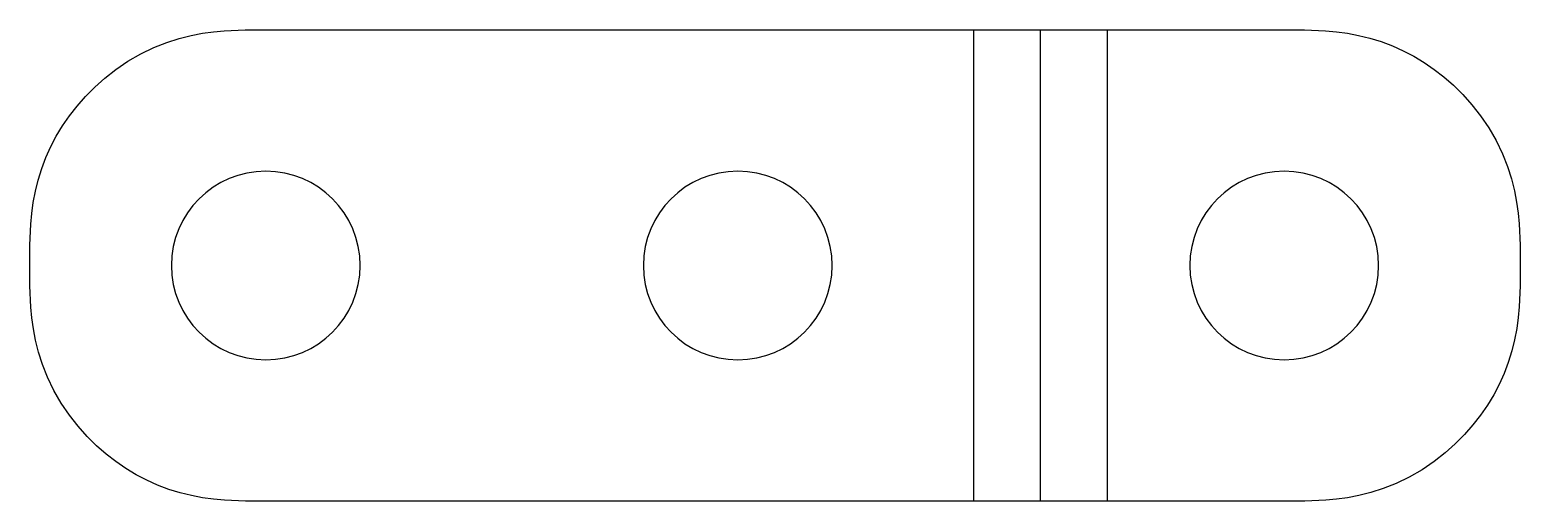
# Model space of a CAD drawing. Header units: millimetres. Extents: x -10 to 53.2, y 0 to 20.
import ezdxf

# ---------------------------------------------------------------- set-up
doc = ezdxf.new("R2010")
doc.units = ezdxf.units.MM

msp = doc.modelspace()

# ---------------------------------------------------------------- linework, layer by layer
at = {"layer": 'BEND'}
msp.add_line((32.827, 0), (32.827, 20), dxfattribs=at)
at = {"layer": 'BEND_EXTENT'}
for p, q in [((30, 0), (30, 20)), ((35.655, 20), (35.655, 0))]:
    msp.add_line(p, q, dxfattribs=at)
at = {"layer": 'INTERIOR_PROFILES', "extrusion": (0, 0, -1)}
for centre in [(0, 10), (-20, 10), (-43.155, 10)]:
    msp.add_circle(centre, 4, dxfattribs=at)
at = {"layer": 'OUTER_PROFILES'}
for p, q in [((0, 20), (43.155, 20)), ((43.155, 0), (0, 0))]:
    msp.add_line(p, q, dxfattribs=at)
for points in [[(-10, 10), (-9.994, 10.864), (-9.956, 11.755), (-9.914, 12.212), (-9.851, 12.676), (-9.763, 13.147), (-9.646, 13.626), (-9.497, 14.111), (-9.318, 14.585), (-9.112, 15.045), (-8.877, 15.493), (-8.613, 15.928), (-8.32, 16.352), (-7.998, 16.764), (-7.644, 17.168), (-7.251, 17.566), (-6.819, 17.952), (-6.35, 18.32), (-5.845, 18.665), (-5.302, 18.98), (-4.743, 19.251), (-4.198, 19.466), (-3.671, 19.634), (-3.164, 19.759), (-2.682, 19.85), (-2.218, 19.913), (-1.762, 19.956), (-0.869, 19.994), (0, 20)], [(43.155, 20), (44.019, 19.994), (44.91, 19.956), (45.367, 19.914), (45.831, 19.851), (46.302, 19.763), (46.781, 19.646), (47.265, 19.497), (47.74, 19.318), (48.2, 19.112), (48.648, 18.877), (49.083, 18.613), (49.507, 18.32), (49.918, 17.998), (50.323, 17.644), (50.721, 17.251), (51.107, 16.819), (51.475, 16.35), (51.82, 15.845), (52.134, 15.302), (52.405, 14.743), (52.621, 14.198), (52.789, 13.671), (52.914, 13.164), (53.005, 12.682), (53.068, 12.218), (53.11, 11.762), (53.149, 10.869), (53.155, 10)], [(0, 0), (-0.864, 0.006), (-1.755, 0.044), (-2.212, 0.086), (-2.676, 0.149), (-3.147, 0.237), (-3.626, 0.354), (-4.111, 0.503), (-4.585, 0.682), (-5.045, 0.888), (-5.493, 1.123), (-5.928, 1.387), (-6.352, 1.68), (-6.764, 2.002), (-7.168, 2.356), (-7.566, 2.749), (-7.952, 3.181), (-8.32, 3.65), (-8.665, 4.155), (-8.98, 4.698), (-9.251, 5.257), (-9.466, 5.802), (-9.634, 6.329), (-9.759, 6.836), (-9.85, 7.318), (-9.913, 7.782), (-9.956, 8.238), (-9.994, 9.131), (-10, 10)], [(53.155, 10), (53.149, 9.136), (53.111, 8.245), (53.068, 7.788), (53.006, 7.324), (52.918, 6.853), (52.801, 6.374), (52.652, 5.889), (52.473, 5.415), (52.267, 4.955), (52.031, 4.507), (51.768, 4.072), (51.475, 3.648), (51.153, 3.236), (50.799, 2.832), (50.405, 2.434), (49.974, 2.048), (49.505, 1.68), (48.999, 1.335), (48.457, 1.02), (47.898, 0.749), (47.353, 0.534), (46.825, 0.366), (46.319, 0.241), (45.837, 0.15), (45.373, 0.087), (44.917, 0.044), (44.024, 0.006), (43.155, 0)]]:
    msp.add_lwpolyline(points, dxfattribs=at)

doc.saveas('drawing.dxf')
